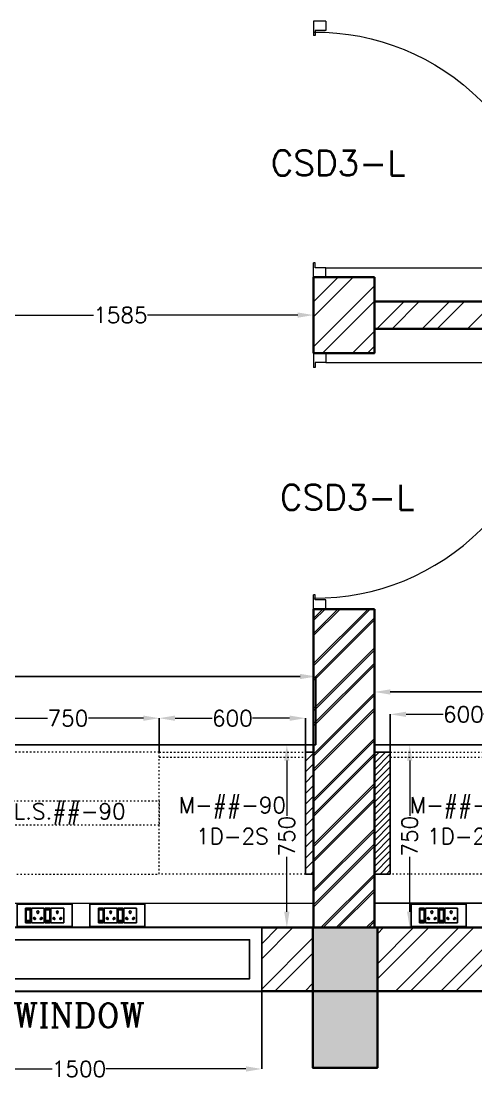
# Model space of a CAD drawing. Extents: x -52083 to 49512, y -145230 to 20224.
# Drawn here: x -28813 to -26946, y -133828 to -129497 of the extents above; entities that cross this region are included whole.
import ezdxf
from ezdxf.enums import TextEntityAlignment as Align

# ---------------------------------------------------------------- set-up
doc = ezdxf.new("R2010")
doc.units = 0
doc.header["$LTSCALE"] = 0.5
doc.header["$MEASUREMENT"] = 0
doc.header["$PDMODE"] = 32
doc.linetypes.add('ACAD_ISO03W100', pattern=[30, 12, -18])
for name, color, linetype, lineweight in [('1050x2100 Door', 6, 'Continuous', 5), ('COL', 1, 'Continuous', 35), ('DIM', 3, 'Continuous', 5), ('Furniture', 30, 'Continuous', 13), ('Hatch-1', 8, 'Continuous', 5), ('Sa-Block Text', 7, 'Continuous', 18), ('wall-1', 7, 'Continuous', 35)]:
    doc.layers.add(name, color=color, linetype=linetype, lineweight=lineweight)
for name, color, linetype in [('Asbuilt', 7, 'Continuous'), ('PDF_Text', 5, 'Continuous'), ('SA-6MRP', 1, 'Continuous'), ('SA-6MUP', 223, 'Continuous'), ('SA-FUR', 3, 'Continuous')]:
    doc.layers.add(name, color=color, linetype=linetype)
doc.styles.add('RomanS', font='romans.shx')
doc.styles.get("Standard").update_dxf_attribs({"font": 'romans.shx'})
doc.dimstyles.new('Sa-dim', dxfattribs={"dimtxt": 65, "dimasz": 65, "dimexe": 0, "dimexo": 0, "dimtad": 0, "dimdec": 0, "dimdsep": 46, "dimtxsty": 'Standard', "dimcen": 0, "dimclrd": 256, "dimclre": 7, "dimclrt": 1, "dimadec": 0, "dimazin": 0, "dimtfac": 1, "dimtdec": 0, "dimtmove": 0, "dimatfit": 3, "dimfxl": 1, "dimlwd": -1, "dimarcsym": 0})
pattern_1 = [(45, (22946.7, -16431.28), (-92.80777, 92.80777), []), (45, (23008.57, -16431.28), (-92.80777, 92.80777), [])]
pattern_2 = [(45, (-108477.94, -16431.28), (-92.80777, 92.80777), []), (45, (-108416.07, -16431.28), (-92.80777, 92.80777), [])]

# ---------------------------------------------------------------- blocks, each defined once
blk = doc.blocks.new('*U109')
at = {"color": 5}
blk.add_wipeout([(50, 400), (50, 240), (1450, 240), (1450, 400)], dxfattribs=at)
blk.add_wipeout([(0, 450), (0, 190), (1500, 190), (1500, 450)], dxfattribs=at)
for points in [[(0, 450), (0, 190), (1500, 190), (1500, 450)], [(50, 400), (50, 240), (1450, 240), (1450, 400)]]:
    blk.add_lwpolyline(points, close=True, dxfattribs=at)
blk = doc.blocks.new('*D948')
at = {"layer": 'Defpoints', "color": 0}
for p in [(-29325, -133475.7), (-27825, -133475.7), (-27825, -133795.6)]:
    blk.add_point(p, dxfattribs=at)
at = {"layer": 'DIM', "color": 7, "lineweight": -2}
for p, q in [((-29325, -133475.7), (-29325, -133795.6)), ((-27825, -133475.7), (-27825, -133795.6))]:
    blk.add_line(p, q, dxfattribs=at)
at = {"layer": 'DIM'}
for p, q in [((-29260, -133795.6), (-28685.5, -133795.6)), ((-27890, -133795.6), (-28464.5, -133795.6))]:
    blk.add_line(p, q, dxfattribs=at)
for points in [[(-29260, -133784.8), (-29260, -133806.5), (-29325, -133795.6)], [(-27890, -133784.8), (-27890, -133806.5), (-27825, -133795.6)]]:
    blk.add_solid(points, dxfattribs=at)
at = {"layer": 'DIM', "color": 1, "insert": (-28575, -133795.6), "char_height": 65, "attachment_point": 5}
blk.add_mtext('1500', dxfattribs=at)
blk = doc.blocks.new('*U92')
at = {"layer": 'SA-FUR', "color": 230, "linetype": 'ACAD_ISO03W100', "lineweight": 13}
for points in [[(750, 500), (0, 500), (0, 0), (750, 0)], [(750, 200), (0, 200), (0, 300), (750, 300)]]:
    blk.add_lwpolyline(points, close=True, dxfattribs=at)
at = {"layer": 'SA-FUR', "color": 7}
blk.add_attdef('TAG-2', text='', height=65, dxfattribs=at).set_placement((382.1, 224.8), align=Align.CENTER)
blk = doc.blocks.new('*D997')
at = {"layer": 'Defpoints', "color": 0}
for p in [(-28245.5, -132356.6), (-28995.5, -132495.7), (-28245.5, -132495.7)]:
    blk.add_point(p, dxfattribs=at)
at = {"layer": 'DIM', "color": 7, "lineweight": -2}
for p, q in [((-28995.5, -132495.7), (-28995.5, -132356.6)), ((-28245.5, -132495.7), (-28245.5, -132356.6))]:
    blk.add_line(p, q, dxfattribs=at)
at = {"layer": 'DIM'}
for p, q in [((-28930.5, -132356.6), (-28704.7, -132356.6)), ((-28310.5, -132356.6), (-28536.3, -132356.6))]:
    blk.add_line(p, q, dxfattribs=at)
for points in [[(-28930.5, -132345.7), (-28930.5, -132367.4), (-28995.5, -132356.6)], [(-28310.5, -132345.7), (-28310.5, -132367.4), (-28245.5, -132356.6)]]:
    blk.add_solid(points, dxfattribs=at)
at = {"layer": 'DIM', "color": 1, "insert": (-28620.5, -132356.6), "char_height": 65, "attachment_point": 5}
blk.add_mtext('750', dxfattribs=at)
blk = doc.blocks.new('*D1220')
at = {"color": 7, "lineweight": -2}
for p, q in [((-36315.5, -132465.7), (-36315.5, -132185.5)), ((-27602.5, -132465.7), (-27602.5, -132185.5))]:
    blk.add_line(p, q, dxfattribs=at)
for p, q in [((-36250.5, -132185.5), (-32074.2, -132185.5)), ((-27667.5, -132185.5), (-31843.9, -132185.5))]:
    blk.add_line(p, q)
for points in [[(-36250.5, -132174.7), (-36250.5, -132196.3), (-36315.5, -132185.5)], [(-27667.5, -132174.7), (-27667.5, -132196.3), (-27602.5, -132185.5)]]:
    blk.add_solid(points)
at = {"layer": 'Defpoints', "color": 0}
for p in [(-27602.5, -132185.5), (-36315.5, -132465.7), (-27602.5, -132465.7)]:
    blk.add_point(p, dxfattribs=at)
at = {"color": 1, "insert": (-31959, -132185.5), "char_height": 65, "attachment_point": 5}
blk.add_mtext('8713', dxfattribs=at)
blk = doc.blocks.new('*D998')
at = {"layer": 'Defpoints', "color": 0}
for p in [(-27722.1, -132465.7), (-27612.5, -132465.7), (-27612.5, -133215.7)]:
    blk.add_point(p, dxfattribs=at)
at = {"layer": 'DIM', "color": 7, "lineweight": -2}
for p, q in [((-27612.5, -132465.7), (-27722.1, -132465.7)), ((-27612.5, -133215.7), (-27722.1, -133215.7))]:
    blk.add_line(p, q, dxfattribs=at)
at = {"layer": 'DIM'}
for p, q in [((-27722.1, -132530.7), (-27722.1, -132756.5)), ((-27722.1, -133150.7), (-27722.1, -132924.9))]:
    blk.add_line(p, q, dxfattribs=at)
for points in [[(-27733, -132530.7), (-27711.3, -132530.7), (-27722.1, -132465.7)], [(-27733, -133150.7), (-27711.3, -133150.7), (-27722.1, -133215.7)]]:
    blk.add_solid(points, dxfattribs=at)
at = {"layer": 'DIM', "color": 1, "insert": (-27722.1, -132840.7), "char_height": 65, "attachment_point": 5, "rotation": 90}
blk.add_mtext('750', dxfattribs=at)
blk = doc.blocks.new('*U133')
at = {"ltscale": 300}
for p, q in [((-78.1, 29.8), (-78.1, -29.8)), ((-78.1, 29.8), (-78.1, -29.8)), ((-57.3, 29.8), (-78.1, 29.8)), ((-78.1, 29.8), (-57.3, 29.8)), ((-76.3, 23.3), (-76.3, -23.3)), ((-59.1, 23.3), (-76.3, 23.3)), ((-59.1, -23.3), (-59.1, 23.3)), ((-57.3, -29.8), (-57.3, 29.8)), ((-53.9, 29.8), (-1.7, 29.8)), ((-53.9, -29.8), (-53.9, 29.8)), ((-1.7, 29.8), (-1.7, -29.8)), ((1.7, 29.8), (1.7, -29.8)), ((1.7, 29.8), (1.7, -29.8)), ((22.5, 29.8), (1.7, 29.8)), ((1.7, 29.8), (22.5, 29.8)), ((3.5, 23.3), (3.5, -23.3)), ((20.7, 23.3), (3.5, 23.3)), ((20.7, -23.3), (20.7, 23.3)), ((22.5, -29.8), (22.5, 29.8)), ((25.9, -29.8), (25.9, 29.8)), ((25.9, 29.8), (78.1, 29.8)), ((78.1, 29.8), (78.1, -29.8)), ((-78.1, -29.8), (-57.3, -29.8)), ((-76.3, -21.2), (-59.1, -21.2)), ((-76.3, -23.3), (-59.1, -23.3)), ((-1.7, -29.8), (-53.9, -29.8)), ((1.7, -29.8), (22.5, -29.8)), ((3.5, -21.2), (20.7, -21.2)), ((3.5, -23.3), (20.7, -23.3)), ((78.1, -29.8), (25.9, -29.8))]:
    blk.add_line(p, q, dxfattribs=at)
blk.add_lwpolyline([(-113, -46), (113, -46), (113, 46), (-113, 46)], close=True, dxfattribs=at)
for centre, radius, start, end in [((-27.8, 14.7), 4.06, 307.1584, 232.8416), ((-27.8, 10.6), 2.59, 161.4031, 18.5969), ((52, 14.7), 4.06, 307.1584, 232.8416), ((52, 10.6), 2.59, 161.4031, 18.5969), ((-42.7, -11.6), 3.5, 5.2689, 272.51), ((-39.9, -14), 2.82, 202.6838, 75.0951), ((-15.7, -14), 2.82, 104.9049, 337.3162), ((-12.9, -11.6), 3.5, 267.49, 174.7311), ((37.1, -11.6), 3.5, 5.2689, 272.51), ((39.9, -14), 2.82, 202.6838, 75.0951), ((64.1, -14), 2.82, 104.9049, 337.3162), ((66.9, -11.6), 3.5, 267.49, 174.7311)]:
    blk.add_arc(centre, radius, start, end, dxfattribs=at)
at = {"layer": 'Sa-Block Text', "flags": 1}
for tag, p in [('PROJECTNAME', (102.4, 776)), ('FLOOR', (102.4, 686.5)), ('LABNAME', (102.4, 577)), ('ITEMNO:', (102.4, 479.7))]:
    blk.add_attdef(tag, text='', height=65, dxfattribs=at).set_placement(p, align=Align.MIDDLE_CENTER)
at = {"layer": 'Sa-Block Text'}
blk.add_attdef('CATALOGUE', text='', height=65, dxfattribs=at).set_placement((102.4, 360.5), align=Align.MIDDLE_CENTER)
blk = doc.blocks.new('*D1002')
at = {"layer": 'Defpoints', "color": 0}
for p in [(-29197.5, -130702.7), (-29197.5, -130702.7), (-27612.5, -130702.7)]:
    blk.add_point(p, dxfattribs=at)
at = {"layer": 'DIM'}
for p, q in [((-29132.5, -130702.7), (-28515.5, -130702.7)), ((-27677.5, -130702.7), (-28294.5, -130702.7))]:
    blk.add_line(p, q, dxfattribs=at)
for points in [[(-29132.5, -130691.9), (-29132.5, -130713.5), (-29197.5, -130702.7)], [(-27677.5, -130691.9), (-27677.5, -130713.5), (-27612.5, -130702.7)]]:
    blk.add_solid(points, dxfattribs=at)
at = {"layer": 'DIM', "color": 1, "insert": (-28405, -130702.7), "char_height": 65, "attachment_point": 5}
blk.add_mtext('1585', dxfattribs=at)
blk = doc.blocks.new('*U115')
at = {"layer": 'SA-FUR', "color": 230, "linetype": 'ACAD_ISO03W100', "lineweight": 13}
blk.add_line((600, 20), (0, 20), dxfattribs=at)
blk.add_lwpolyline([(0, 500), (600, 500), (600, 0), (0, 0)], close=True, dxfattribs=at)
at = {"layer": 'SA-FUR', "color": 7}
for tag, p in [('TAG-2', (300, 377.6)), ('TAG', (300, 250))]:
    blk.add_attdef(tag, text='', height=65, rotation=180, dxfattribs=at).set_placement(p, align=Align.CENTER)
blk = doc.blocks.new('*D1160')
at = {"layer": 'Defpoints', "color": 0}
for p in [(-28245.5, -132356.6), (-28245.5, -132495.7), (-27645.5, -132495.7)]:
    blk.add_point(p, dxfattribs=at)
at = {"layer": 'Hatch-1', "color": 7, "lineweight": -2}
for p, q in [((-28245.5, -132495.7), (-28245.5, -132356.6)), ((-27645.5, -132495.7), (-27645.5, -132356.6))]:
    blk.add_line(p, q, dxfattribs=at)
at = {"layer": 'Hatch-1'}
for p, q in [((-28180.5, -132356.6), (-28028.2, -132356.6)), ((-27710.5, -132356.6), (-27862.9, -132356.6))]:
    blk.add_line(p, q, dxfattribs=at)
for points in [[(-28180.5, -132345.7), (-28180.5, -132367.4), (-28245.5, -132356.6)], [(-27710.5, -132345.7), (-27710.5, -132367.4), (-27645.5, -132356.6)]]:
    blk.add_solid(points, dxfattribs=at)
at = {"layer": 'Hatch-1', "color": 1, "insert": (-27945.5, -132356.6), "char_height": 65, "attachment_point": 5}
blk.add_mtext('600', dxfattribs=at)
blk = doc.blocks.new('1050x2100')
at = {"layer": '1050x2100 Door'}
for p, q in [((289971.9, 46661.9), (289971.9, 46711.8)), ((289971.9, 46711.8), (290030.3, 46711.8)), ((289971.9, 46661.9), (289971.9, 46711.8)), ((290010.2, 46661.9), (290010.2, 46705.1)), ((290010.2, 46705.1), (290030.3, 46705.1)), ((290030.3, 46705.1), (290030.3, 46711.8)), ((291021.9, 46711.8), (290963.5, 46711.8)), ((290963.5, 46705.1), (290963.5, 46711.8)), ((290983.6, 46705.1), (290963.5, 46705.1)), ((290983.6, 46661.9), (290983.6, 46705.1)), ((291021.9, 46661.9), (291021.9, 46711.8)), ((289971.9, 46661.9), (290010.2, 46661.9)), ((291021.9, 46661.9), (290983.6, 46661.9)), ((290983.6, 46661.9), (290983.6, 45743.9))]:
    blk.add_line(p, q, dxfattribs=at)
blk.add_arc((290976, 46702.9), 959, 179.4701, 270.4563, dxfattribs=at)
blk = doc.blocks.new('*D904')
at = {"layer": 'Defpoints', "color": 0}
for p in [(-26697.5, -132340.7), (-27297.5, -132495.7), (-26697.5, -132495.7)]:
    blk.add_point(p, dxfattribs=at)
at = {"layer": 'DIM', "color": 7, "lineweight": -2}
for p, q in [((-27297.5, -132495.7), (-27297.5, -132340.7)), ((-26697.5, -132495.7), (-26697.5, -132340.7))]:
    blk.add_line(p, q, dxfattribs=at)
at = {"layer": 'DIM'}
for p, q in [((-27232.5, -132340.7), (-27080.2, -132340.7)), ((-26762.5, -132340.7), (-26914.9, -132340.7))]:
    blk.add_line(p, q, dxfattribs=at)
for points in [[(-27232.5, -132329.9), (-27232.5, -132351.5), (-27297.5, -132340.7)], [(-26762.5, -132329.9), (-26762.5, -132351.5), (-26697.5, -132340.7)]]:
    blk.add_solid(points, dxfattribs=at)
at = {"layer": 'DIM', "color": 1, "insert": (-26997.5, -132340.7), "char_height": 65, "attachment_point": 5}
blk.add_mtext('600', dxfattribs=at)
blk = doc.blocks.new('*D907')
at = {"layer": 'Asbuilt', "color": 7, "lineweight": -2}
for p, q in [((-27362.5, -132465.7), (-27362.5, -132249)), ((-25347.5, -132465.7), (-25347.5, -132249))]:
    blk.add_line(p, q, dxfattribs=at)
at = {"layer": 'Asbuilt'}
for p, q in [((-27297.5, -132249), (-26470.2, -132249)), ((-25412.5, -132249), (-26239.9, -132249))]:
    blk.add_line(p, q, dxfattribs=at)
for points in [[(-27297.5, -132238.1), (-27297.5, -132259.8), (-27362.5, -132249)], [(-25412.5, -132238.1), (-25412.5, -132259.8), (-25347.5, -132249)]]:
    blk.add_solid(points, dxfattribs=at)
at = {"layer": 'Defpoints', "color": 0}
for p in [(-27362.5, -132249), (-27362.5, -132465.7), (-25347.5, -132465.7)]:
    blk.add_point(p, dxfattribs=at)
at = {"layer": 'Asbuilt', "color": 1, "insert": (-26355, -132249), "char_height": 65, "attachment_point": 5}
blk.add_mtext('2015', dxfattribs=at)
blk = doc.blocks.new('*U120')
at = {"color": 1}
blk.add_lwpolyline([(-2125, 0), (620, 0), (620, 100), (-2125, 100)], close=True, dxfattribs=at)
blk = doc.blocks.new('*D911')
at = {"layer": 'Defpoints', "color": 0}
for p in [(-27362.5, -132465.7), (-27217.9, -132465.7), (-27362.5, -133215.7)]:
    blk.add_point(p, dxfattribs=at)
at = {"layer": 'DIM', "color": 7, "lineweight": -2}
for p, q in [((-27362.5, -132465.7), (-27217.9, -132465.7)), ((-27362.5, -133215.7), (-27217.9, -133215.7))]:
    blk.add_line(p, q, dxfattribs=at)
at = {"layer": 'DIM'}
for p, q in [((-27217.9, -132530.7), (-27217.9, -132756.5)), ((-27217.9, -133150.7), (-27217.9, -132924.9))]:
    blk.add_line(p, q, dxfattribs=at)
for points in [[(-27228.8, -132530.7), (-27207.1, -132530.7), (-27217.9, -132465.7)], [(-27228.8, -133150.7), (-27207.1, -133150.7), (-27217.9, -133215.7)]]:
    blk.add_solid(points, dxfattribs=at)
at = {"layer": 'DIM', "color": 1, "insert": (-27217.9, -132840.7), "char_height": 65, "attachment_point": 5, "rotation": 90}
blk.add_mtext('750', dxfattribs=at)
blk = doc.blocks.new('*D1168')
at = {"layer": 'Defpoints', "color": 0}
for p in [(-27722.1, -132465.7), (-27612.5, -132465.7), (-27612.5, -133215.7)]:
    blk.add_point(p, dxfattribs=at)
at = {"layer": 'DIM', "color": 7, "lineweight": -2}
for p, q in [((-27612.5, -132465.7), (-27722.1, -132465.7)), ((-27612.5, -133215.7), (-27722.1, -133215.7))]:
    blk.add_line(p, q, dxfattribs=at)
at = {"layer": 'DIM'}
for p, q in [((-27722.1, -132530.7), (-27722.1, -132756.5)), ((-27722.1, -133150.7), (-27722.1, -132924.9))]:
    blk.add_line(p, q, dxfattribs=at)
for points in [[(-27733, -132530.7), (-27711.3, -132530.7), (-27722.1, -132465.7)], [(-27733, -133150.7), (-27711.3, -133150.7), (-27722.1, -133215.7)]]:
    blk.add_solid(points, dxfattribs=at)
at = {"layer": 'DIM', "color": 1, "insert": (-27722.1, -132840.7), "char_height": 65, "attachment_point": 5, "rotation": 90}
blk.add_mtext('750', dxfattribs=at)
blk = doc.blocks.new('*U130')
for p, q in [((-78.1, 29.8), (-78.1, -29.8)), ((-78.1, 29.8), (-78.1, -29.8)), ((-57.3, 29.8), (-78.1, 29.8)), ((-78.1, 29.8), (-57.3, 29.8)), ((-76.3, 23.3), (-76.3, -23.3)), ((-59.1, 23.3), (-76.3, 23.3)), ((-59.1, -23.3), (-59.1, 23.3)), ((-57.3, -29.8), (-57.3, 29.8)), ((-53.9, 29.8), (-1.7, 29.8)), ((-53.9, -29.8), (-53.9, 29.8)), ((-1.7, 29.8), (-1.7, -29.8)), ((1.7, 29.8), (1.7, -29.8)), ((1.7, 29.8), (1.7, -29.8)), ((22.5, 29.8), (1.7, 29.8)), ((1.7, 29.8), (22.5, 29.8)), ((3.5, 23.3), (3.5, -23.3)), ((20.7, 23.3), (3.5, 23.3)), ((20.7, -23.3), (20.7, 23.3)), ((22.5, -29.8), (22.5, 29.8)), ((25.9, -29.8), (25.9, 29.8)), ((25.9, 29.8), (78.1, 29.8)), ((78.1, 29.8), (78.1, -29.8)), ((-78.1, -29.8), (-57.3, -29.8)), ((-76.3, -21.2), (-59.1, -21.2)), ((-76.3, -23.3), (-59.1, -23.3)), ((-1.7, -29.8), (-53.9, -29.8)), ((1.7, -29.8), (22.5, -29.8)), ((3.5, -21.2), (20.7, -21.2)), ((3.5, -23.3), (20.7, -23.3)), ((78.1, -29.8), (25.9, -29.8))]:
    blk.add_line(p, q)
blk.add_lwpolyline([(-113, -46), (113, -46), (113, 46), (-113, 46)], close=True)
for centre, radius, start, end in [((-27.8, 14.7), 4.06, 307.1584, 232.8416), ((-27.8, 10.6), 2.59, 161.4031, 18.5969), ((52, 14.7), 4.06, 307.1584, 232.8416), ((52, 10.6), 2.59, 161.4031, 18.5969), ((-42.7, -11.6), 3.5, 5.2689, 272.51), ((-39.9, -14), 2.82, 202.6838, 75.0951), ((-15.7, -14), 2.82, 104.9049, 337.3162), ((-12.9, -11.6), 3.5, 267.49, 174.7311), ((37.1, -11.6), 3.5, 5.2689, 272.51), ((39.9, -14), 2.82, 202.6838, 75.0951), ((64.1, -14), 2.82, 104.9049, 337.3162), ((66.9, -11.6), 3.5, 267.49, 174.7311)]:
    blk.add_arc(centre, radius, start, end)
at = {"layer": 'Sa-Block Text', "flags": 1}
for tag, p in [('PROJECTNAME', (14.8, 619.1)), ('FLOOR', (14.8, 529.6)), ('LABNAME', (14.8, 420.1)), ('ITEMNO:', (14.8, 322.8))]:
    blk.add_attdef(tag, text='', height=65, dxfattribs=at).set_placement(p, align=Align.MIDDLE_CENTER)
at = {"layer": 'Sa-Block Text'}
blk.add_attdef('CATALOGUE', text='', height=65, dxfattribs=at).set_placement((14.8, 173.9), align=Align.MIDDLE_CENTER)
blk = doc.blocks.new('BARE')
h = blk.add_hatch()
h.set_pattern_fill('ANSI31', scale=250)
h.set_pattern_definition([(45, (-37243.503, -45080.276), (-22.097087, 22.097087), [])])
h.paths.add_polyline_path([(-10093.5, -35939.6), (-10060.5, -35939.6), (-10060.5, -35439.6), (-10093.5, -35439.6)])
at = {"layer": 'COL'}
h = blk.add_hatch(color=256, dxfattribs=at)
h.dxf.hatch_style = 1
h.paths.add_polyline_path([(-9798.5, -36159.6), (-10063.5, -36159.6), (-10063.5, -36734.6), (-9798.5, -36734.6)])
at = {"layer": 'Hatch-1'}
h = blk.add_hatch(dxfattribs=at)
h.set_pattern_fill('ANSI32,_O', color=256, scale=350)
h.set_pattern_definition(pattern_2)
h.paths.add_polyline_path([(-9810.5, -33490.6), (-10060.5, -33490.6), (-10060.5, -33802.6), (-9810.5, -33802.6)])
h = blk.add_hatch(dxfattribs=at)
h.set_pattern_fill('ANSI32,_O', color=256, scale=350)
h.set_pattern_definition(pattern_2)
h.paths.add_polyline_path([(-9810.5, -33590.6), (-6765.5, -33590.6), (-6765.5, -33702.6), (-9810.5, -33702.6)])
h = blk.add_hatch(dxfattribs=at)
h.set_pattern_fill('ANSI32,_O', color=256, scale=350)
h.set_pattern_definition(pattern_1)
h.paths.add_polyline_path([(-10060.5, -34852.6), (-9810.5, -34852.6), (-9810.5, -36159.6), (-10060.5, -36159.6)])
h = blk.add_hatch(dxfattribs=at)
h.set_pattern_fill('ANSI32,_O', color=256, scale=350)
h.set_pattern_definition(pattern_2)
h.paths.add_polyline_path([(-9810.5, -34852.6), (-10060.5, -34852.6), (-10060.5, -36159.6), (-9810.5, -36159.6)])
h = blk.add_hatch(dxfattribs=at)
h.set_pattern_fill('ANSI32,_O', color=256, scale=350)
h.set_pattern_definition(pattern_1)
h.paths.add_polyline_path([(-9798.5, -36159.6), (-6770.5, -36159.6), (-6770.5, -36419.6), (-9798.5, -36419.6)])
at = {"layer": 'SA-FUR', "transparency": 33554687}
h = blk.add_hatch(dxfattribs=at)
h.set_pattern_fill('ANSI31', color=6, scale=150)
h.set_pattern_definition([(45, (-210883.177, -44771.66), (-13.2582521, 13.2582521), [])])
h.paths.add_polyline_path([(-9745.5, -35939.6), (-9810.5, -35939.6), (-9810.5, -35439.6), (-9745.5, -35439.6)])
at = {"color": 3}
blk.add_line((-10050.5, -35409.6), (-17743.5, -35409.6), dxfattribs=at)
blk.add_lwpolyline([(-10093.5, -35939.6), (-10060.5, -35939.6), (-10060.5, -35439.6), (-10093.5, -35439.6)], close=True)
at = {"layer": 'COL'}
blk.add_lwpolyline([(-10063.5, -36159.6), (-9798.5, -36159.6), (-9798.5, -36734.6), (-10063.5, -36734.6)], close=True, dxfattribs=at)
at = {"layer": 'Hatch-1'}
for points in [[(-10060.5, -34852.6), (-9810.5, -34852.6), (-9810.5, -36159.6), (-10060.5, -36159.6)], [(-9798.5, -36159.6), (-6770.5, -36159.6), (-6770.5, -36419.6), (-9798.5, -36419.6)]]:
    blk.add_lwpolyline(points, close=True, dxfattribs=at)
at = {"layer": 'SA-FUR'}
blk.add_lwpolyline([(-7795.5, -35409.6), (-9810.5, -35409.6), (-9810.5, -36159.6), (-7795.5, -36159.6)], close=True, dxfattribs=at)
at = {"layer": 'SA-FUR', "color": 7}
blk.add_lwpolyline([(-9745.5, -35939.6), (-9810.5, -35939.6), (-9810.5, -35439.6), (-9745.5, -35439.6)], close=True, dxfattribs=at)
at = {"layer": 'wall-1', "color": 7}
for p, q in [((-10060.5, -33490.6), (-10060.5, -33802.6)), ((-9810.5, -33802.6), (-9810.5, -33490.6)), ((-10060.5, -33802.6), (-9810.5, -33802.6))]:
    blk.add_line(p, q, dxfattribs=at)
for points in [[(-9810.5, -33490.6), (-10060.5, -33490.6), (-10060.5, -33802.6), (-9810.5, -33802.6)], [(-9810.5, -33590.6), (-6765.5, -33590.6), (-6765.5, -33702.6), (-9810.5, -33702.6)], [(-9810.5, -34852.6), (-10060.5, -34852.6), (-10060.5, -36159.6), (-9810.5, -36159.6)], [(-9810.5, -34852.6), (-10060.5, -34852.6), (-10060.5, -36159.6), (-9810.5, -36159.6)]]:
    blk.add_lwpolyline(points, close=True, dxfattribs=at)
at = {"layer": 'wall-1'}
blk.add_lwpolyline([(-6505.5, -36419.6), (-29117.5, -36419.6), (-29117.5, -36159.6), (-6505.5, -36159.6)], close=True, dxfattribs=at)
blk.add_blockref('*U120', (-7685.6, -36159.6))
at = {"layer": '1050x2100 Door', "xscale": -1, "rotation": 90}
blk.add_blockref('1050x2100', (36651.2, 257531.4), dxfattribs=at)
at = {"layer": '1050x2100 Door', "rotation": 90}
blk.add_blockref('1050x2100', (36651.2, -324824.5), dxfattribs=at)
at = {"layer": 'SA-6MRP', "color": 7}
blk.add_blockref('*U133', (-9547.5, -36109.6), dxfattribs=at)
at = {"layer": 'SA-FUR'}
blk.add_blockref('*U92', (-11443.5, -35939.6), dxfattribs=at).add_auto_attribs({'TAG-2': 'L.S.##-90'})
at = {"layer": 'SA-FUR', "rotation": 180}
for p in [(-10093.5, -35439.6), (-9145.5, -35439.6)]:
    blk.add_blockref('*U115', p, dxfattribs=at).add_auto_attribs({'TAG': 'M-##-90', 'TAG-2': '1D-2S'})
at = {"layer": '1050x2100 Door', "color": 0, "style": 'RomanS'}
for p in [(-10236.1, -33074.2), (-10198.9, -34445.8)]:
    blk.add_text('CSD3-L', height=103.23, dxfattribs=at).set_placement(p)
at = {"layer": 'PDF_Text', "insert": (-11023, -36469.6), "char_height": 100, "attachment_point": 2, "style": 'RomanS'}
blk.add_mtext('{\\Fromanc|c0;WINDOW}', dxfattribs=at)
at = {"layer": 'SA-FUR', "color": 7}
for p in [(-11828.1, -20212.7), (-10178.1, -20212.7), (-8528.1, -20212.7), (-12428.4, -24228.4), (-10778.4, -24228.4), (-9128.4, -24228.4)]:
    blk.add_attdef('LS##90', text='', height=65, dxfattribs=at).set_placement(p, align=Align.CENTER)
dim = blk.add_linear_dim(base=(-10050.5, -35129.3), p1=(-18763.5, -35409.6), p2=(-10050.5, -35409.6), dimstyle='Sa-dim')
dim.commit()
dim.dimension.update_dxf_attribs({"geometry": '*D1220', "text_midpoint": (-14407, -35129.3), "insert": (17552, 97056.2)})
at = {"layer": 'Asbuilt'}
dim = blk.add_linear_dim(base=(-9810.5, -35192.8), p1=(-7795.5, -35409.6), p2=(-9810.5, -35409.6), dimstyle='Sa-dim', dxfattribs=at)
dim.commit()
dim.dimension.update_dxf_attribs({"geometry": '*D907', "text_midpoint": (-8803, -35192.8), "insert": (17552, 97056.2)})
at = {"layer": 'DIM'}
dim = blk.add_aligned_dim(p1=(-10060.5, -33646.6), p2=(-11645.5, -33646.6), distance=0, dimstyle='Sa-dim', dxfattribs=at)
dim.commit()
dim.dimension.update_dxf_attribs({"geometry": '*D1002', "text_midpoint": (-10853, -33646.6), "insert": (17552, 97056.2)})
dim = blk.add_linear_dim(base=(-10693.5, -35300.4), p1=(-11443.5, -35439.6), p2=(-10693.5, -35439.6), dimstyle='Sa-dim', dxfattribs=at)
dim.commit()
dim.dimension.update_dxf_attribs({"geometry": '*D997', "text_midpoint": (-11068.5, -35300.4), "insert": (17552, 97056.2)})
at = {"layer": 'DIM', "color": 7}
dim = blk.add_linear_dim(base=(-9145.5, -35284.6), p1=(-9745.5, -35439.6), p2=(-9145.5, -35439.6), dimstyle='Sa-dim', dxfattribs=at)
dim.commit()
dim.dimension.update_dxf_attribs({"geometry": '*D904', "text_midpoint": (-9445.5, -35284.6), "insert": (17552, 97056.2)})
for base, p1, p2, picture, middle in [((-10170.2, -35409.6), (-10060.5, -36159.6), (-10060.5, -35409.6), '*D998', (-10170.2, -35784.6)), ((-10170.2, -35409.6), (-10060.5, -36159.6), (-10060.5, -35409.6), '*D1168', (-10170.2, -35784.6)), ((-9666, -35409.6), (-9810.5, -36159.6), (-9810.5, -35409.6), '*D911', (-9666, -35784.6))]:
    dim = blk.add_linear_dim(base=base, p1=p1, p2=p2, angle=90, dimstyle='Sa-dim', dxfattribs=at)
    dim.commit()
    dim.dimension.update_dxf_attribs({"geometry": picture, "text_midpoint": middle, "insert": (17552, 97056.2)})
at = {"layer": 'Hatch-1'}
dim = blk.add_aligned_dim(p1=(-10093.5, -35439.6), p2=(-10693.5, -35439.6), distance=-139.1, dimstyle='Sa-dim', dxfattribs=at)
dim.commit()
dim.dimension.update_dxf_attribs({"geometry": '*D1160', "text_midpoint": (-10393.5, -35300.4), "insert": (17552, 97056.2)})
blk.add_blockref('*U109', (-11773, -36609.6))
h = blk.add_hatch(dxfattribs=at)
h.set_pattern_fill('ANSI32,_O', color=256, scale=350)
h.set_pattern_definition(pattern_1)
h.paths.add_polyline_path([(-10273, -36159.6), (-10063.5, -36159.6), (-10063.5, -36419.6), (-10273, -36419.6)])
at = {"layer": 'Furniture'}
blk.add_lwpolyline([(-18773.5, -36059.6), (-10060.5, -36059.6), (-10060.5, -36159.6), (-18773.5, -36159.6)], close=True, dxfattribs=at)
at = {"layer": 'Hatch-1'}
blk.add_lwpolyline([(-10273, -36159.6), (-10063.5, -36159.6), (-10063.5, -36419.6), (-10273, -36419.6)], close=True, dxfattribs=at)
at = {"layer": 'SA-6MRP', "color": 7}
blk.add_blockref('*U133', (-10865.2, -36109.6), dxfattribs=at)
at = {"layer": 'SA-6MUP', "color": 7}
blk.add_blockref('*U130', (-11163.8, -36109.6), dxfattribs=at)
at = {"layer": 'DIM', "color": 7}
dim = blk.add_linear_dim(base=(-10273, -36739.5), p1=(-11773, -36419.6), p2=(-10273, -36419.6), dimstyle='Sa-dim', dxfattribs=at)
dim.commit()
dim.dimension.update_dxf_attribs({"geometry": '*D948', "text_midpoint": (-11023, -36739.5), "insert": (17552, 97056.2)})

msp = doc.modelspace()

# ---------------------------------------------------------------- block references
at = {"color": 240}
msp.add_blockref('BARE', (-17552, -97056.2, 2637.8), dxfattribs=at)

doc.saveas('drawing.dxf')
